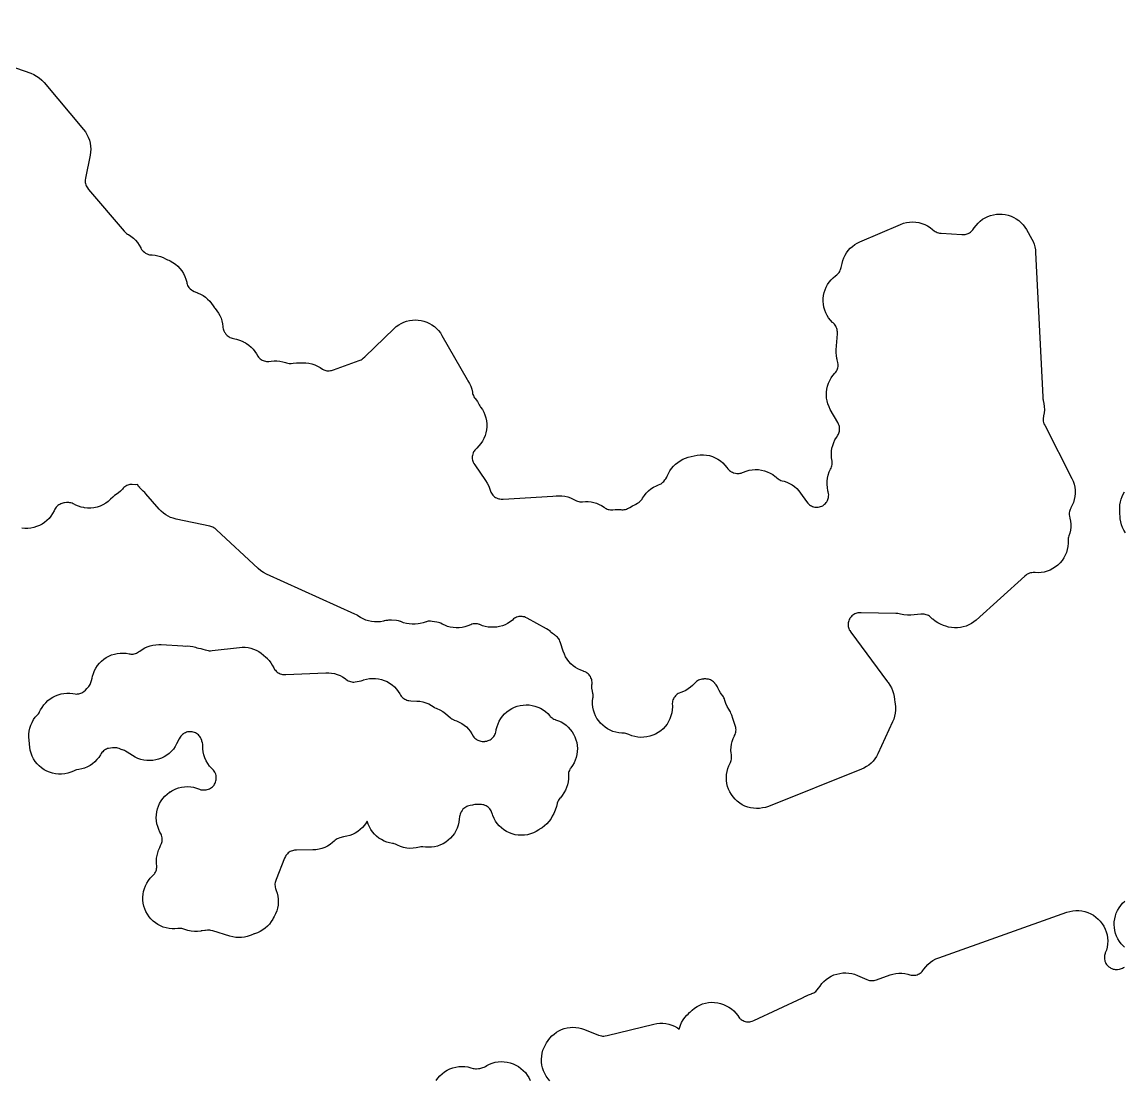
# Model space of a CAD drawing. Header units: metres. Extents: x 0 to 400, y 0 to 202.
# Drawn here: x 326.01 to 349.34, y 120.84 to 143.23 of the extents above; entities that cross this region are included whole.
import ezdxf

# ---------------------------------------------------------------- set-up
doc = ezdxf.new("R2010")
doc.units = ezdxf.units.M

msp = doc.modelspace()

# ---------------------------------------------------------------- linework, layer by layer
for points in [[(323.091, 143.2276), (326.196, 142.1436), (326.26, 142.1166), (326.321, 142.0836), (326.378, 142.0446), (326.431, 141.9996), (326.478, 141.9486), (327.314, 140.9536), (327.353, 140.9026), (327.387, 140.8476), (327.415, 140.7896), (327.437, 140.7296), (327.453, 140.6666), (327.463, 140.6036), (327.466, 140.5396), (327.463, 140.4746), (327.454, 140.4116), (327.358, 139.9246), (327.352, 139.8836), (327.351, 139.8586), (327.352, 139.8326), (327.356, 139.8086), (327.363, 139.7826), (327.371, 139.7596), (327.382, 139.7386), (327.395, 139.7166), (327.421, 139.6836), (328.178, 138.7986), (328.204, 138.7706), (328.223, 138.7546), (328.242, 138.7406), (328.263, 138.7286), (328.318, 138.6936), (328.369, 138.6536), (328.416, 138.6086), (328.458, 138.5596), (328.495, 138.5056), (328.526, 138.4486), (328.53, 138.4396), (328.544, 138.4166), (328.557, 138.3996), (328.576, 138.3786), (328.603, 138.3546), (328.623, 138.3386), (328.64, 138.3286), (328.662, 138.3186), (328.688, 138.3096), (328.712, 138.3036), (328.739, 138.2996), (328.769, 138.2976), (328.828, 138.2926), (328.886, 138.2816), (328.942, 138.2656), (328.998, 138.2436), (329.05, 138.2176), (329.065, 138.2096), (329.091, 138.1976), (329.121, 138.1846), (329.151, 138.1716), (329.208, 138.1396), (329.261, 138.1016), (329.311, 138.0586), (329.356, 138.0116), (329.396, 137.9596), (329.43, 137.9036), (329.459, 137.8446), (329.482, 137.7836), (329.498, 137.7206), (329.502, 137.7026), (329.509, 137.6776), (329.519, 137.6536), (329.531, 137.6326), (329.546, 137.6106), (329.56, 137.5916), (329.575, 137.5776), (329.598, 137.5596), (329.619, 137.5456), (329.654, 137.5266), (329.675, 137.5166), (329.73, 137.4936), (329.737, 137.4916), (329.743, 137.4886), (329.793, 137.4666), (329.846, 137.4366), (329.896, 137.4026), (329.942, 137.3636), (329.985, 137.3196), (330.023, 137.2726), (330.057, 137.2226), (330.07, 137.2016), (330.085, 137.1806), (330.101, 137.1626), (330.139, 137.1166), (330.172, 137.0666), (330.201, 137.0136), (330.225, 136.9586), (330.244, 136.9016), (330.257, 136.8426), (330.265, 136.7836), (330.266, 136.7636), (330.271, 136.7376), (330.278, 136.7126), (330.287, 136.6896), (330.299, 136.6656), (330.311, 136.6466), (330.329, 136.6236), (330.358, 136.5936), (330.377, 136.5766), (330.395, 136.5636), (330.413, 136.5536), (330.438, 136.5426), (330.464, 136.5336), (330.517, 136.5226), (330.553, 136.5156), (330.615, 136.4976), (330.674, 136.4726), (330.698, 136.4606), (330.708, 136.4556), (330.727, 136.4446), (330.731, 136.4426), (330.739, 136.4376), (330.741, 136.4366), (330.762, 136.4246), (330.813, 136.3886), (330.861, 136.3486), (330.904, 136.3036), (330.943, 136.2546), (330.977, 136.2026), (331.006, 136.1546), (331.019, 136.1356), (331.035, 136.1186), (331.053, 136.1026), (331.075, 136.0856), (331.095, 136.0726), (331.115, 136.0636), (331.14, 136.0546), (331.165, 136.0486), (331.189, 136.0446), (331.215, 136.0436), (331.239, 136.0446), (331.285, 136.0506), (331.348, 136.0566), (331.41, 136.0566), (331.472, 136.0506), (331.534, 136.0386), (331.593, 136.0206), (331.613, 136.0136), (331.64, 136.0066), (331.665, 136.0026), (331.687, 136.0016), (331.708, 136.0016), (331.754, 136.0086), (331.821, 136.0146), (331.888, 136.0146), (331.922, 136.0126), (331.958, 136.0136), (332.023, 136.0116), (332.087, 136.0046), (332.15, 135.9906), (332.211, 135.9706), (332.27, 135.9446), (332.326, 135.9126), (332.377, 135.8796), (332.402, 135.8666), (332.42, 135.8596), (332.443, 135.8536), (332.468, 135.8486), (332.491, 135.8466), (332.518, 135.8476), (332.541, 135.8496), (332.566, 135.8546), (332.606, 135.8666), (333.152, 136.0656), (333.191, 136.0816), (333.215, 136.0956), (333.238, 136.1116), (333.269, 136.1386), (333.89, 136.7406), (333.937, 136.7816), (333.987, 136.8176), (334.041, 136.8486), (334.097, 136.8746), (334.156, 136.8956), (334.216, 136.9106), (334.277, 136.9196), (334.339, 136.9226), (334.401, 136.9196), (334.463, 136.9106), (334.523, 136.8966), (334.582, 136.8766), (334.638, 136.8506), (334.692, 136.8196), (334.743, 136.7826), (334.79, 136.7426), (334.832, 136.6976), (334.87, 136.6486), (334.904, 136.5956), (335.436, 135.6626), (335.454, 135.6346), (335.486, 135.5786), (335.513, 135.5206), (335.533, 135.4586), (335.547, 135.3956), (335.553, 135.3646), (335.559, 135.3426), (335.568, 135.3206), (335.58, 135.2966), (335.593, 135.2766), (335.609, 135.2566), (335.654, 135.1936), (335.691, 135.1256), (335.693, 135.1226), (335.703, 135.1056), (335.723, 135.0786), (335.759, 135.0256), (335.789, 134.9696), (335.814, 134.9106), (335.833, 134.8506), (335.846, 134.7876), (335.852, 134.7246), (335.852, 134.6606), (335.846, 134.5976), (335.834, 134.5346), (335.816, 134.4736), (335.792, 134.4146), (335.762, 134.3586), (335.727, 134.3056), (335.687, 134.2566), (335.642, 134.2106), (335.62, 134.1906), (335.601, 134.1696), (335.584, 134.1466), (335.573, 134.1286), (335.563, 134.1076), (335.555, 134.0836), (335.548, 134.0546), (335.544, 134.0306), (335.544, 134.0096), (335.546, 133.9806), (335.549, 133.9566), (335.555, 133.9346), (335.565, 133.9096), (335.576, 133.8876), (335.598, 133.8526), (335.827, 133.5276), (335.864, 133.4686), (335.895, 133.4056), (335.918, 133.3396), (335.931, 133.2966), (335.94, 133.2746), (335.95, 133.2556), (335.966, 133.2316), (335.981, 133.2126), (335.998, 133.1966), (336.019, 133.1786), (336.036, 133.1676), (336.06, 133.1556), (336.084, 133.1456), (336.106, 133.1386), (336.132, 133.1336), (336.158, 133.1316), (336.2, 133.1316), (337.253, 133.1916), (337.319, 133.1986), (337.381, 133.2026), (337.443, 133.2006), (337.505, 133.1926), (337.566, 133.1776), (337.625, 133.1586), (337.682, 133.1326), (337.735, 133.1026), (337.736, 133.1016), (337.755, 133.0926), (337.776, 133.0846), (337.799, 133.0786), (337.825, 133.0746), (337.849, 133.0736), (337.881, 133.0746), (337.882, 133.0746), (337.942, 133.0796), (338.001, 133.0786), (338.061, 133.0716), (338.12, 133.0596), (338.177, 133.0416), (338.232, 133.0196), (338.285, 132.9916), (338.336, 132.9586), (338.359, 132.9416), (338.38, 132.9296), (338.401, 132.9206), (338.422, 132.9136), (338.447, 132.9076), (338.475, 132.9036), (338.495, 132.9036), (338.524, 132.9056), (338.57, 132.9106), (338.63, 132.9126), (338.69, 132.9086), (338.71, 132.9066), (338.738, 132.9056), (338.765, 132.9076), (338.788, 132.9126), (338.809, 132.9186), (338.835, 132.9286), (338.857, 132.9406), (338.881, 132.9556), (338.938, 132.9896), (338.999, 133.0186), (339.004, 133.0206), (339.009, 133.0226), (339.044, 133.0416), (339.074, 133.0606), (339.078, 133.0636), (339.086, 133.0706), (339.09, 133.0736), (339.093, 133.0766), (339.109, 133.0906), (339.124, 133.1076), (339.14, 133.1306), (339.152, 133.1516), (339.189, 133.2066), (339.231, 133.2576), (339.278, 133.3046), (339.329, 133.3456), (339.385, 133.3816), (339.443, 133.4126), (339.491, 133.4306), (339.521, 133.4446), (339.542, 133.4556), (339.56, 133.4686), (339.583, 133.4886), (339.599, 133.5046), (339.623, 133.5356), (339.641, 133.5626), (339.664, 133.5976), (339.674, 133.6176), (339.675, 133.6186), (339.699, 133.6756), (339.729, 133.7296), (339.764, 133.7796), (339.804, 133.8266), (339.848, 133.8706), (339.895, 133.9086), (339.946, 133.9436), (340.001, 133.9726), (340.057, 133.9966), (340.116, 134.0146), (340.246, 134.0486), (340.31, 134.0616), (340.374, 134.0686), (340.439, 134.0686), (340.503, 134.0626), (340.567, 134.0506), (340.629, 134.0316), (340.689, 134.0066), (340.746, 133.9756), (340.8, 133.9396), (340.849, 133.8976), (340.895, 133.8516), (340.935, 133.8006), (340.955, 133.7746), (340.972, 133.7546), (340.994, 133.7346), (341.01, 133.7216), (341.029, 133.7106), (341.055, 133.6976), (341.08, 133.6886), (341.119, 133.6786), (341.144, 133.6746), (341.168, 133.6736), (341.194, 133.6736), (341.218, 133.6776), (341.241, 133.6826), (341.266, 133.6916), (341.287, 133.7006), (341.347, 133.7246), (341.41, 133.7416), (341.474, 133.7526), (341.539, 133.7566), (341.604, 133.7546), (341.668, 133.7456), (341.731, 133.7306), (341.793, 133.7096), (341.852, 133.6816), (341.908, 133.6486), (341.96, 133.6106), (341.973, 133.5986), (341.974, 133.5976), (341.988, 133.5856), (342.02, 133.5606), (342.041, 133.5456), (342.057, 133.5376), (342.082, 133.5266), (342.106, 133.5196), (342.149, 133.5086), (342.208, 133.4886), (342.264, 133.4626), (342.318, 133.4316), (342.369, 133.3946), (342.416, 133.3536), (342.459, 133.3086), (342.497, 133.2596), (342.625, 133.0776), (342.652, 133.0436), (342.669, 133.0256), (342.687, 133.0096), (342.706, 132.9966), (342.728, 132.9846), (342.75, 132.9746), (342.773, 132.9666), (342.801, 132.9606), (342.827, 132.9576), (342.847, 132.9576), (342.873, 132.9596), (342.899, 132.9636), (342.922, 132.9706), (342.946, 132.9806), (342.966, 132.9906), (342.986, 133.0036), (343.007, 133.0206), (343.027, 133.0396), (343.04, 133.0556), (343.054, 133.0756), (343.067, 133.1006), (343.077, 133.1226), (343.084, 133.1446), (343.089, 133.1666), (343.091, 133.1926), (343.092, 133.2196), (343.089, 133.2456), (343.082, 133.2856), (343.076, 133.3076), (343.064, 133.3746), (343.058, 133.4416), (343.06, 133.5086), (343.068, 133.5756), (343.083, 133.6406), (343.105, 133.7046), (343.134, 133.7656), (343.144, 133.7846), (343.154, 133.8106), (343.162, 133.8356), (343.166, 133.8596), (343.169, 133.8846), (343.168, 133.9096), (343.165, 133.9406), (343.162, 133.9556), (343.153, 134.0176), (343.15, 134.0806), (343.153, 134.1436), (343.162, 134.2056), (343.178, 134.2666), (343.199, 134.3266), (343.225, 134.3836), (343.258, 134.4376), (343.287, 134.4806), (343.298, 134.5026), (343.308, 134.5246), (343.316, 134.5506), (343.32, 134.5716), (343.323, 134.5966), (343.323, 134.6226), (343.322, 134.6446), (343.318, 134.6656), (343.311, 134.6886), (343.301, 134.7146), (343.284, 134.7506), (343.127, 135.0296), (343.099, 135.0866), (343.076, 135.1456), (343.059, 135.2076), (343.049, 135.2696), (343.044, 135.3336), (343.046, 135.3966), (343.054, 135.4596), (343.068, 135.5216), (343.088, 135.5826), (343.114, 135.6406), (343.146, 135.6956), (343.183, 135.7476), (343.225, 135.7956), (343.228, 135.7996), (343.245, 135.8206), (343.259, 135.8416), (343.271, 135.8656), (343.28, 135.8866), (343.287, 135.9116), (343.292, 135.9386), (343.293, 135.9596), (343.292, 135.9836), (343.289, 136.0146), (343.288, 136.0196), (343.275, 136.0776), (343.273, 136.0866), (343.267, 136.1086), (343.257, 136.1686), (343.252, 136.2286), (343.253, 136.2896), (343.276, 136.6286), (343.277, 136.6686), (343.275, 136.6946), (343.271, 136.7186), (343.264, 136.7416), (343.253, 136.7676), (343.241, 136.7916), (343.228, 136.8106), (343.212, 136.8296), (343.184, 136.8586), (343.171, 136.8696), (343.129, 136.9156), (343.091, 136.9646), (343.058, 137.0176), (343.03, 137.0736), (343.008, 137.1316), (342.991, 137.1916), (342.98, 137.2536), (342.975, 137.3156), (342.976, 137.3776), (342.984, 137.4396), (342.997, 137.5006), (343.016, 137.5606), (343.04, 137.6176), (343.07, 137.6726), (343.105, 137.7236), (343.145, 137.7716), (343.189, 137.8156), (343.238, 137.8556), (343.264, 137.8746), (343.281, 137.8906), (343.298, 137.9096), (343.314, 137.9296), (343.326, 137.9506), (343.338, 137.9726), (343.345, 137.9936), (343.356, 138.0346), (343.375, 138.1186), (343.391, 138.1776), (343.412, 138.2356), (343.439, 138.2906), (343.471, 138.3436), (343.508, 138.3926), (343.55, 138.4386), (343.595, 138.4796), (343.644, 138.5166), (343.697, 138.5486), (343.752, 138.5756), (344.611, 138.9446), (344.673, 138.9676), (344.737, 138.9846), (344.803, 138.9946), (344.869, 138.9976), (344.935, 138.9936), (345.001, 138.9836), (345.065, 138.9666), (345.127, 138.9436), (345.186, 138.9136), (345.242, 138.8786), (345.294, 138.8376), (345.294, 138.8366), (345.328, 138.8086), (345.348, 138.7956), (345.369, 138.7846), (345.391, 138.7746), (345.417, 138.7666), (345.438, 138.7626), (345.476, 138.7586), (345.913, 138.7316), (345.957, 138.7306), (345.981, 138.7326), (346.004, 138.7376), (346.028, 138.7446), (346.049, 138.7526), (346.074, 138.7656), (346.094, 138.7796), (346.112, 138.7936), (346.131, 138.8126), (346.147, 138.8316), (346.175, 138.8746), (346.212, 138.9246), (346.254, 138.9716), (346.3, 139.0146), (346.351, 139.0526), (346.404, 139.0856), (346.461, 139.1126), (346.52, 139.1346), (346.581, 139.1506), (346.643, 139.1606), (346.706, 139.1646), (346.769, 139.1626), (346.832, 139.1536), (346.893, 139.1396), (346.953, 139.1196), (347.01, 139.0936), (347.065, 139.0616), (347.116, 139.0256), (347.164, 138.9846), (347.207, 138.9386), (347.246, 138.8886), (347.279, 138.8356), (347.392, 138.6356), (347.419, 138.5816), (347.441, 138.5256), (347.458, 138.4676), (347.47, 138.4076), (347.475, 138.3476), (347.624, 135.2936), (347.627, 135.2546), (347.632, 135.2296), (347.636, 135.2166), (347.65, 135.1526), (347.658, 135.0876), (347.66, 135.0216), (347.654, 134.9556), (347.643, 134.8916), (347.639, 134.8756), (347.634, 134.8456), (347.633, 134.8226), (347.633, 134.7996), (347.637, 134.7766), (347.643, 134.7486), (347.65, 134.7266), (347.666, 134.6936), (348.239, 133.5666), (348.266, 133.5076), (348.287, 133.4456), (348.301, 133.3816), (348.308, 133.3166), (348.31, 133.2516), (348.304, 133.1866), (348.292, 133.1226), (348.274, 133.0606), (348.25, 132.9996), (348.219, 132.9426), (348.219, 132.9406), (348.205, 132.9116), (348.197, 132.8906), (348.192, 132.8696), (348.187, 132.8416), (348.186, 132.8196), (348.187, 132.7946), (348.191, 132.7686), (348.201, 132.7246), (348.213, 132.6626), (348.218, 132.5996), (348.218, 132.5366), (348.211, 132.4746), (348.199, 132.4126), (348.18, 132.3526), (348.171, 132.3276), (348.166, 132.3056), (348.162, 132.2806), (348.161, 132.2606), (348.161, 132.2596), (348.162, 132.1946), (348.156, 132.1296), (348.143, 132.0656), (348.125, 132.0036), (348.1, 131.9426), (348.069, 131.8856), (348.033, 131.8306), (347.991, 131.7806), (347.944, 131.7356), (347.893, 131.6946), (347.839, 131.6586), (347.781, 131.6286), (347.72, 131.6056), (347.657, 131.5876), (347.593, 131.5766), (347.528, 131.5716), (347.462, 131.5736), (347.456, 131.5746), (347.42, 131.5746), (347.395, 131.5726), (347.368, 131.5676), (347.345, 131.5616), (347.319, 131.5506), (347.298, 131.5396), (347.279, 131.5276), (347.246, 131.5006), (346.214, 130.5706), (346.165, 130.5316), (346.113, 130.4966), (346.058, 130.4676), (346.001, 130.4436), (345.941, 130.4246), (345.88, 130.4126), (345.818, 130.4056), (345.755, 130.4046), (345.693, 130.4106), (345.631, 130.4216), (345.571, 130.4386), (345.521, 130.4556), (345.46, 130.4806), (345.401, 130.5116), (345.346, 130.5476), (345.295, 130.5896), (345.285, 130.5996), (345.242, 130.6386), (345.224, 130.6526), (345.206, 130.6636), (345.183, 130.6746), (345.158, 130.6836), (345.134, 130.6896), (345.111, 130.6936), (345.088, 130.6946), (345.046, 130.6936), (344.831, 130.6756), (344.759, 130.6736), (344.687, 130.6796), (344.616, 130.6946), (344.582, 130.7026), (344.555, 130.7076), (344.516, 130.7106), (343.779, 130.7266), (343.736, 130.7246), (343.709, 130.7216), (343.687, 130.7166), (343.665, 130.7096), (343.645, 130.7006), (343.623, 130.6886), (343.601, 130.6736), (343.583, 130.6576), (343.567, 130.6406), (343.55, 130.6206), (343.538, 130.6006), (343.527, 130.5806), (343.518, 130.5566), (343.511, 130.5336), (343.506, 130.5106), (343.504, 130.4836), (343.504, 130.4596), (343.506, 130.4366), (343.511, 130.4136), (343.518, 130.3896), (343.528, 130.3666), (343.537, 130.3486), (343.561, 130.3136), (344.337, 129.2606), (344.349, 129.2456), (344.387, 129.1926), (344.419, 129.1366), (344.445, 129.0776), (344.466, 129.0166), (344.48, 128.9526), (344.487, 128.8886), (344.491, 128.8346), (344.498, 128.7966), (344.505, 128.7316), (344.507, 128.6666), (344.501, 128.6016), (344.489, 128.5366), (344.471, 128.4736), (344.446, 128.4136), (344.131, 127.7396), (344.103, 127.6856), (344.069, 127.6336), (344.031, 127.5866), (343.989, 127.5426), (343.942, 127.5026), (343.892, 127.4676), (343.839, 127.4366), (343.784, 127.4116), (341.815, 126.6276), (341.755, 126.6066), (341.693, 126.5926), (341.63, 126.5836), (341.566, 126.5816), (341.503, 126.5856), (341.44, 126.5956), (341.379, 126.6116), (341.319, 126.6346), (341.262, 126.6626), (341.208, 126.6956), (341.157, 126.7346), (341.111, 126.7776), (341.069, 126.8256), (341.032, 126.8766), (341, 126.9316), (340.973, 126.9896), (340.952, 127.0496), (340.938, 127.1116), (340.929, 127.1746), (340.927, 127.2376), (340.931, 127.3016), (340.941, 127.3646), (340.957, 127.4256), (340.98, 127.4856), (341.007, 127.5426), (341.016, 127.5566), (341.022, 127.5736), (341.03, 127.5996), (341.035, 127.6246), (341.037, 127.6496), (341.037, 127.6716), (341.032, 127.7146), (341.031, 127.7236), (341.026, 127.7526), (341.023, 127.8156), (341.026, 127.8796), (341.035, 127.9426), (341.051, 128.0036), (341.072, 128.0636), (341.087, 128.0946), (341.099, 128.1216), (341.1, 128.1236), (341.112, 128.1496), (341.121, 128.1736), (341.126, 128.1956), (341.129, 128.2216), (341.13, 128.2466), (341.129, 128.2726), (341.124, 128.2976), (341.114, 128.3366), (341.063, 128.4896), (341.038, 128.5556), (341.028, 128.5826), (341.027, 128.5856), (341.023, 128.5976), (341.023, 128.5996), (341.012, 128.6256), (341, 128.6476), (340.978, 128.6816), (340.943, 128.7406), (340.914, 128.8036), (340.892, 128.8686), (340.883, 128.9036), (340.875, 128.9226), (340.864, 128.9446), (340.85, 128.9656), (340.837, 128.9816), (340.802, 129.0306), (340.771, 129.0816), (340.745, 129.1366), (340.736, 129.1576), (340.725, 129.1776), (340.712, 129.1966), (340.684, 129.2296), (340.68, 129.2346), (340.652, 129.2626), (340.633, 129.2776), (340.611, 129.2916), (340.59, 129.3026), (340.567, 129.3116), (340.544, 129.3176), (340.515, 129.3226), (340.49, 129.3246), (340.45, 129.3236), (340.443, 129.3226), (340.406, 129.3186), (340.382, 129.3126), (340.355, 129.3036), (340.337, 129.2956), (340.317, 129.2846), (340.295, 129.2686), (340.275, 129.2516), (340.259, 129.2356), (340.252, 129.2276), (340.237, 129.2116), (340.211, 129.1856), (340.167, 129.1466), (340.119, 129.1126), (340.069, 129.0826), (340.016, 129.0576), (339.96, 129.0376), (339.959, 129.0366), (339.928, 129.0246), (339.905, 129.0126), (339.883, 128.9986), (339.865, 128.9836), (339.848, 128.9666), (339.832, 128.9466), (339.816, 128.9236), (339.805, 128.9026), (339.795, 128.8796), (339.788, 128.8556), (339.784, 128.8316), (339.781, 128.8066), (339.782, 128.7486), (339.782, 128.7416), (339.782, 128.7356), (339.779, 128.6706), (339.769, 128.6066), (339.753, 128.5436), (339.731, 128.4826), (339.703, 128.4246), (339.669, 128.3696), (339.629, 128.3176), (339.585, 128.2706), (339.536, 128.2276), (339.484, 128.1896), (339.427, 128.1576), (339.368, 128.1316), (339.307, 128.1106), (339.243, 128.0966), (339.179, 128.0896), (339.114, 128.0876), (339.049, 128.0936), (338.986, 128.1046), (338.923, 128.1226), (338.863, 128.1466), (338.842, 128.1566), (338.817, 128.1656), (338.794, 128.1706), (338.766, 128.1746), (338.71, 128.1776), (338.646, 128.1836), (338.584, 128.1956), (338.524, 128.2136), (338.465, 128.2376), (338.409, 128.2676), (338.356, 128.3026), (338.307, 128.3426), (338.262, 128.3876), (338.222, 128.4356), (338.186, 128.4886), (338.156, 128.5446), (338.131, 128.6026), (338.112, 128.6626), (338.1, 128.7256), (338.093, 128.7886), (338.093, 128.8516), (338.098, 128.9146), (338.102, 128.9416), (338.103, 128.9666), (338.102, 128.9926), (338.098, 129.0186), (338.088, 129.0626), (338.08, 129.1296), (338.079, 129.1966), (338.081, 129.2206), (338.082, 129.2526), (338.08, 129.2806), (338.075, 129.3046), (338.069, 129.3246), (338.059, 129.3486), (338.047, 129.3736), (338.035, 129.3906), (338.019, 129.4106), (338, 129.4306), (337.98, 129.4466), (337.961, 129.4596), (337.937, 129.4716), (337.911, 129.4826), (337.899, 129.4866), (337.841, 129.5076), (337.784, 129.5346), (337.731, 129.5666), (337.681, 129.6046), (337.634, 129.6456), (337.592, 129.6926), (337.555, 129.7426), (337.522, 129.7956), (337.495, 129.8516), (337.473, 129.9106), (337.416, 130.0896), (337.403, 130.1256), (337.392, 130.1486), (337.378, 130.1716), (337.365, 130.1886), (337.349, 130.2066), (337.331, 130.2226), (337.305, 130.2416), (337.293, 130.2486), (337.285, 130.2556), (337.246, 130.2846), (337.218, 130.3106), (337.202, 130.3246), (337.201, 130.3256), (337.173, 130.3506), (337.152, 130.3666), (337.119, 130.3876), (336.707, 130.6106), (336.672, 130.6276), (336.65, 130.6356), (336.626, 130.6416), (336.603, 130.6456), (336.58, 130.6466), (336.552, 130.6456), (336.53, 130.6436), (336.508, 130.6386), (336.483, 130.6296), (336.459, 130.6186), (336.442, 130.6086), (336.421, 130.5946), (336.394, 130.5706), (336.345, 130.5336), (336.294, 130.5006), (336.239, 130.4726), (336.182, 130.4506), (336.123, 130.4336), (336.063, 130.4216), (336.002, 130.4166), (335.94, 130.4166), (335.879, 130.4226), (335.819, 130.4336), (335.76, 130.4516), (335.704, 130.4746), (335.698, 130.4766), (335.68, 130.4826), (335.655, 130.4886), (335.629, 130.4926), (335.606, 130.4926), (335.583, 130.4916), (335.562, 130.4886), (335.533, 130.4806), (335.512, 130.4726), (335.506, 130.4696), (335.448, 130.4456), (335.389, 130.4266), (335.328, 130.4136), (335.266, 130.4056), (335.204, 130.4046), (335.141, 130.4096), (335.08, 130.4206), (335.02, 130.4366), (334.962, 130.4596), (334.906, 130.4866), (334.878, 130.5026), (334.857, 130.5116), (334.832, 130.5196), (334.792, 130.5276), (334.699, 130.5416), (334.662, 130.5456), (334.635, 130.5456), (334.609, 130.5436), (334.59, 130.5396), (334.575, 130.5356), (334.569, 130.5336), (334.509, 130.5136), (334.441, 130.4986), (334.399, 130.4916), (334.336, 130.4846), (334.274, 130.4826), (334.211, 130.4876), (334.15, 130.4986), (334.089, 130.5146), (334.031, 130.5376), (334.027, 130.5396), (334.006, 130.5466), (333.981, 130.5516), (333.942, 130.5576), (333.835, 130.5666), (333.794, 130.5676), (333.77, 130.5666), (333.75, 130.5636), (333.733, 130.5606), (333.716, 130.5576), (333.68, 130.5506), (333.672, 130.5496), (333.663, 130.5476), (333.601, 130.5356), (333.538, 130.5306), (333.475, 130.5316), (333.412, 130.5396), (333.35, 130.5526), (333.29, 130.5716), (333.232, 130.5966), (333.177, 130.6266), (333.125, 130.6626), (333.12, 130.6666), (333.096, 130.6816), (333.062, 130.6986), (331.189, 131.5436), (331.126, 131.5766), (331.068, 131.6146), (331.014, 131.6596), (330.133, 132.4776), (330.098, 132.5066), (330.073, 132.5236), (330.052, 132.5346), (330.028, 132.5436), (329.985, 132.5556), (329.273, 132.7076), (329.215, 132.7236), (329.159, 132.7436), (329.105, 132.7696), (329.054, 132.7996), (329.005, 132.8346), (328.96, 132.8736), (328.919, 132.9176), (328.635, 133.2446), (328.61, 133.2726), (328.578, 133.2996), (328.542, 133.3326), (328.509, 133.3686), (328.503, 133.3756), (328.488, 133.3926), (328.455, 133.4376), (328.409, 133.4356), (328.347, 133.4386), (328.324, 133.4386), (328.298, 133.4366), (328.272, 133.4316), (328.252, 133.4256), (328.229, 133.4166), (328.207, 133.4046), (328.187, 133.3916), (328.167, 133.3756), (328.151, 133.3606), (328.136, 133.3426), (328.096, 133.2996), (328.052, 133.2606), (328.005, 133.2256), (327.973, 133.2046), (327.94, 133.1776), (327.935, 133.1736), (327.887, 133.1266), (327.837, 133.0826), (327.783, 133.0436), (327.725, 133.0096), (327.664, 132.9826), (327.6, 132.9626), (327.534, 132.9486), (327.468, 132.9416), (327.401, 132.9416), (327.334, 132.9486), (327.321, 132.9506), (327.263, 132.9616), (327.206, 132.9786), (327.151, 133.0006), (327.099, 133.0276), (327.096, 133.0296), (327.07, 133.0416), (327.047, 133.0496), (327.027, 133.0536), (327.001, 133.0576), (326.978, 133.0586), (326.95, 133.0576), (326.909, 133.0516), (326.897, 133.0486), (326.856, 133.0386), (326.832, 133.0296), (326.81, 133.0196), (326.788, 133.0066), (326.772, 132.9946), (326.75, 132.9746), (326.733, 132.9566), (326.72, 132.9396), (326.708, 132.9196), (326.69, 132.8816), (326.66, 132.8246), (326.625, 132.7716), (326.584, 132.7226), (326.539, 132.6776), (326.49, 132.6366), (326.437, 132.6016), (326.38, 132.5716), (326.321, 132.5476), (326.26, 132.5286), (326.198, 132.5166), (326.134, 132.5106), (326.07, 132.5106), (326.007, 132.5166)], [(349.374, 132.4146), (349.341, 132.4696), (349.313, 132.5276), (349.291, 132.5886), (349.275, 132.6516), (349.265, 132.7156), (349.263, 132.7646), (349.262, 132.7646), (349.26, 132.8216), (349.259, 132.8326), (349.254, 132.8926), (349.254, 132.9526), (349.26, 133.0126), (349.271, 133.0716), (349.287, 133.1286), (349.309, 133.1846), (349.33, 133.2316), (349.358, 133.2866)], [(349.356, 123.6436), (349.325, 123.6726), (349.284, 123.7196), (349.247, 123.7696), (349.215, 123.8226), (349.188, 123.8796), (349.167, 123.9376), (349.151, 123.9986), (349.142, 124.0606), (349.138, 124.1226), (349.14, 124.1846), (349.149, 124.2466), (349.163, 124.3076), (349.183, 124.3666), (349.209, 124.4226), (349.24, 124.4776), (349.276, 124.5276), (349.317, 124.5756), (349.362, 124.6186)], [(337.191, 120.8156), (337.149, 120.8636), (337.112, 120.9156), (337.081, 120.9706), (337.055, 121.0286), (337.035, 121.0896), (337.021, 121.1516), (337.013, 121.2146), (337.011, 121.2786), (337.016, 121.3416), (337.026, 121.4046), (337.043, 121.4656), (337.066, 121.5246), (337.095, 121.5816), (337.117, 121.6206), (337.15, 121.6736), (337.187, 121.7226), (337.23, 121.7676), (337.276, 121.8086), (337.326, 121.8446), (337.38, 121.8766), (337.436, 121.9026), (337.494, 121.9226), (337.554, 121.9376), (337.615, 121.9476), (337.677, 121.9506), (337.739, 121.9476), (337.8, 121.9396), (337.861, 121.9256), (337.919, 121.9056), (338.216, 121.7876), (338.255, 121.7746), (338.279, 121.7696), (338.305, 121.7666), (338.331, 121.7656), (338.36, 121.7686), (338.402, 121.7766), (339.389, 122.0206), (339.453, 122.0326), (339.517, 122.0386), (339.582, 122.0386), (339.647, 122.0316), (339.71, 122.0186), (339.772, 121.9986), (339.831, 121.9726), (339.888, 121.9416), (339.926, 121.9146), (339.931, 121.9346), (339.952, 121.9946), (339.979, 122.0526), (340.011, 122.1076), (340.049, 122.1586), (340.091, 122.2066), (340.115, 122.2286), (340.147, 122.2616), (340.154, 122.2706), (340.159, 122.2746), (340.2, 122.3156), (340.25, 122.3566), (340.305, 122.3916), (340.362, 122.4216), (340.422, 122.4446), (340.485, 122.4626), (340.548, 122.4746), (340.613, 122.4796), (340.677, 122.4776), (340.742, 122.4696), (340.805, 122.4556), (340.866, 122.4356), (340.925, 122.4086), (340.981, 122.3766), (341.034, 122.3386), (341.083, 122.2966), (341.127, 122.2486), (341.166, 122.1976), (341.187, 122.1666), (341.203, 122.1476), (341.221, 122.1306), (341.229, 122.1236), (341.237, 122.1166), (341.257, 122.1036), (341.278, 122.0926), (341.303, 122.0826), (341.327, 122.0756), (341.353, 122.0696), (341.376, 122.0676), (341.4, 122.0676), (341.423, 122.0696), (341.445, 122.0746), (341.469, 122.0816), (341.507, 122.0966), (342.538, 122.5756), (342.601, 122.6096), (342.606, 122.6126), (342.665, 122.6396), (342.726, 122.6616), (342.733, 122.6636), (342.757, 122.6726), (342.778, 122.6836), (342.796, 122.6956), (342.817, 122.7116), (342.848, 122.7416), (342.851, 122.7456), (342.878, 122.7776), (342.91, 122.8236), (342.948, 122.8746), (342.992, 122.9206), (343.04, 122.9626), (343.091, 122.9996), (343.147, 123.0316), (343.204, 123.0586), (343.265, 123.0786), (343.327, 123.0926), (343.39, 123.1016), (343.454, 123.1036), (343.517, 123.0996), (343.58, 123.0886), (343.641, 123.0726), (343.701, 123.0496), (343.9, 122.9636), (343.935, 122.9506), (343.957, 122.9446), (343.982, 122.9396), (344, 122.9386), (344.023, 122.9386), (344.052, 122.9416), (344.073, 122.9456), (344.108, 122.9566), (344.393, 123.0586), (344.454, 123.0766), (344.517, 123.0886), (344.58, 123.0946), (344.644, 123.0946), (344.708, 123.0886), (344.77, 123.0756), (344.812, 123.0626), (344.842, 123.0546), (344.863, 123.0526), (344.888, 123.0516), (344.913, 123.0526), (344.939, 123.0576), (344.965, 123.0646), (344.989, 123.0736), (345.01, 123.0846), (345.03, 123.0966), (345.05, 123.1126), (345.071, 123.1326), (345.086, 123.1506), (345.105, 123.1786), (345.147, 123.2326), (345.193, 123.2816), (345.245, 123.3266), (345.301, 123.3646), (345.361, 123.3976), (345.424, 123.4236), (348.136, 124.3846), (348.198, 124.4026), (348.262, 124.4156), (348.326, 124.4206), (348.391, 124.4206), (348.456, 124.4136), (348.519, 124.3996), (348.581, 124.3796), (348.641, 124.3536), (348.697, 124.3216), (348.75, 124.2846), (348.8, 124.2426), (348.844, 124.1946), (348.884, 124.1436), (348.918, 124.0886), (348.947, 124.0306), (348.97, 123.9696), (348.986, 123.9066), (348.996, 123.8426), (349, 123.7776), (348.997, 123.7126), (348.988, 123.6486), (348.972, 123.5856), (348.95, 123.5246), (348.947, 123.5156), (348.939, 123.4906), (348.934, 123.4686), (348.932, 123.4456), (348.931, 123.4176), (348.933, 123.3906), (348.937, 123.3676), (348.943, 123.3476), (348.952, 123.3256), (348.963, 123.3036), (348.977, 123.2826), (348.993, 123.2616), (349.009, 123.2446), (349.027, 123.2286), (349.049, 123.2136), (349.069, 123.2016), (349.089, 123.1936), (349.115, 123.1846), (349.138, 123.1786), (349.16, 123.1766), (349.185, 123.1756), (349.208, 123.1766), (349.25, 123.1836), (349.253, 123.1846), (349.292, 123.1946), (349.316, 123.2036), (349.336, 123.2136), (349.354, 123.2246)], [(334.781, 120.8246), (334.818, 120.8776), (334.861, 120.9256), (334.908, 120.9696), (334.96, 121.0096), (335.014, 121.0436), (335.073, 121.0716), (335.133, 121.0936), (335.196, 121.1106), (335.26, 121.1196), (335.324, 121.1236), (335.389, 121.1206), (335.453, 121.1116), (335.515, 121.0956), (335.563, 121.0816), (335.588, 121.0766), (335.615, 121.0736), (335.638, 121.0736), (335.679, 121.0776), (335.706, 121.0816), (335.747, 121.0906), (335.771, 121.0976), (335.795, 121.1076), (335.825, 121.1236), (335.852, 121.1406), (335.909, 121.1696), (335.969, 121.1926), (336.031, 121.2096), (336.095, 121.2196), (336.159, 121.2246), (336.223, 121.2226), (336.287, 121.2146), (336.35, 121.1996), (336.411, 121.1786), (336.469, 121.1516), (336.525, 121.1196), (336.577, 121.0816), (336.625, 121.0386), (336.669, 120.9916), (336.707, 120.9406), (336.741, 120.8856), (336.769, 120.8276)]]:
    msp.add_lwpolyline(points)
msp.add_lwpolyline([(327.441, 129.1866), (327.454, 129.2096), (327.464, 129.2296), (327.478, 129.2666), (327.486, 129.2936), (327.497, 129.3376), (327.506, 129.3826), (327.525, 129.4426), (327.549, 129.5006), (327.578, 129.5556), (327.612, 129.6076), (327.652, 129.6566), (327.696, 129.7016), (327.744, 129.7416), (327.796, 129.7766), (327.851, 129.8066), (327.908, 129.8316), (327.968, 129.8506), (328.029, 129.8636), (328.092, 129.8716), (328.154, 129.8726), (328.217, 129.8676), (328.279, 129.8566), (328.291, 129.8536), (328.318, 129.8506), (328.345, 129.8496), (328.367, 129.8506), (328.389, 129.8546), (328.415, 129.8616), (328.439, 129.8706), (328.46, 129.8816), (328.48, 129.8946), (328.505, 129.9136), (328.555, 129.9496), (328.609, 129.9806), (328.665, 130.0056), (328.723, 130.0266), (328.783, 130.0406), (328.844, 130.0496), (328.906, 130.0526), (328.913, 130.0526), (328.955, 130.0516), (329.416, 130.0216), (329.469, 130.0206), (329.512, 130.0216), (329.571, 130.0176), (329.629, 130.0086), (329.687, 129.9946), (329.714, 129.9856), (329.747, 129.9766), (329.795, 129.9676), (329.843, 129.9576), (329.89, 129.9436), (329.928, 129.9306), (329.95, 129.9256), (329.975, 129.9226), (330.001, 129.9216), (330.04, 129.9236), (330.615, 129.9926), (330.676, 129.9966), (330.737, 129.9946), (330.798, 129.9876), (330.858, 129.9746), (330.916, 129.9566), (330.973, 129.9316), (331.027, 129.9026), (331.078, 129.8686), (331.125, 129.8296), (331.176, 129.7836), (331.2, 129.7606), (331.201, 129.7596), (331.242, 129.7146), (331.279, 129.6656), (331.311, 129.6136), (331.341, 129.5586), (331.361, 129.5266), (331.376, 129.5076), (331.396, 129.4866), (331.416, 129.4696), (331.435, 129.4566), (331.456, 129.4446), (331.479, 129.4346), (331.504, 129.4266), (331.527, 129.4216), (331.552, 129.4196), (331.596, 129.4186), (332.442, 129.4546), (332.505, 129.4546), (332.567, 129.4486), (332.628, 129.4366), (332.687, 129.4176), (332.745, 129.3946), (332.8, 129.3656), (332.852, 129.3306), (332.865, 129.3206), (332.898, 129.2976), (332.921, 129.2846), (332.945, 129.2736), (332.967, 129.2666), (332.992, 129.2606), (333.019, 129.2576), (333.039, 129.2576), (333.066, 129.2596), (333.11, 129.2676), (333.19, 129.2856), (333.234, 129.2986), (333.245, 129.3026), (333.307, 129.3196), (333.369, 129.3306), (333.433, 129.3356), (333.496, 129.3336), (333.559, 129.3266), (333.622, 129.3126), (333.682, 129.2926), (333.74, 129.2666), (333.796, 129.2346), (333.848, 129.1986), (333.896, 129.1566), (333.94, 129.1106), (333.979, 129.0606), (334.013, 129.0066), (334.027, 128.9816), (334.042, 128.9606), (334.059, 128.9406), (334.076, 128.9246), (334.094, 128.9096), (334.114, 128.8966), (334.136, 128.8856), (334.16, 128.8756), (334.182, 128.8696), (334.204, 128.8646), (334.244, 128.8616), (334.374, 128.8556), (334.438, 128.8506), (334.502, 128.8376), (334.564, 128.8186), (334.625, 128.7946), (334.682, 128.7636), (334.736, 128.7266), (334.737, 128.7256), (334.756, 128.7146), (334.78, 128.7026), (334.795, 128.6976), (334.86, 128.6696), (334.922, 128.6356), (334.98, 128.5936), (335.032, 128.5466), (335.034, 128.5446), (335.074, 128.5056), (335.092, 128.4906), (335.113, 128.4766), (335.138, 128.4636), (335.154, 128.4566), (335.164, 128.4536), (335.213, 128.4366), (335.269, 128.4126), (335.322, 128.3826), (335.373, 128.3476), (335.42, 128.3076), (335.463, 128.2636), (335.501, 128.2166), (335.535, 128.1646), (335.567, 128.1126), (335.582, 128.0916), (335.6, 128.0726), (335.618, 128.0566), (335.636, 128.0426), (335.66, 128.0296), (335.683, 128.0186), (335.705, 128.0116), (335.729, 128.0056), (335.757, 128.0026), (335.783, 128.0016), (335.813, 128.0036), (335.816, 128.0046), (335.822, 128.0046), (335.855, 128.0106), (335.881, 128.0186), (335.903, 128.0266), (335.926, 128.0386), (335.947, 128.0526), (335.963, 128.0656), (335.982, 128.0836), (336.002, 128.1076), (336.013, 128.1246), (336.025, 128.1456), (336.036, 128.1716), (336.043, 128.1966), (336.052, 128.2416), (336.054, 128.2546), (336.07, 128.3156), (336.091, 128.3756), (336.118, 128.4326), (336.15, 128.4876), (336.188, 128.5386), (336.23, 128.5856), (336.277, 128.6276), (336.328, 128.6656), (336.382, 128.6986), (336.439, 128.7256), (336.499, 128.7476), (336.56, 128.7636), (336.623, 128.7726), (336.686, 128.7766), (336.749, 128.7736), (336.812, 128.7646), (336.873, 128.7506), (336.933, 128.7296), (336.991, 128.7026), (337.045, 128.6706), (337.096, 128.6336), (337.144, 128.5916), (337.187, 128.5446), (337.198, 128.5316), (337.215, 128.5146), (337.235, 128.4986), (337.253, 128.4866), (337.273, 128.4756), (337.298, 128.4656), (337.311, 128.4616), (337.37, 128.4406), (337.427, 128.4136), (337.481, 128.3816), (337.531, 128.3446), (337.578, 128.3026), (337.621, 128.2566), (337.659, 128.2066), (337.692, 128.1526), (337.719, 128.0956), (337.741, 128.0366), (337.757, 127.9766), (337.767, 127.9136), (337.771, 127.8516), (337.769, 127.7886), (337.761, 127.7256), (337.746, 127.6646), (337.726, 127.6056), (337.701, 127.5476), (337.669, 127.4936), (337.633, 127.4416), (337.625, 127.4316), (337.614, 127.4136), (337.601, 127.3886), (337.591, 127.3636), (337.586, 127.3436), (337.582, 127.3186), (337.58, 127.2926), (337.581, 127.2706), (337.58, 127.2076), (337.573, 127.1456), (337.56, 127.0836), (337.541, 127.0236), (337.516, 126.9666), (337.486, 126.9106), (337.451, 126.8586), (337.411, 126.8106), (337.399, 126.7986), (337.385, 126.7786), (337.371, 126.7566), (337.358, 126.7296), (337.344, 126.6916), (337.344, 126.6896), (337.327, 126.6216), (337.304, 126.5476), (337.272, 126.4776), (337.24, 126.4166), (337.206, 126.3596), (337.168, 126.3076), (337.123, 126.2586), (337.075, 126.2146), (337.022, 126.1756), (336.971, 126.1426), (336.953, 126.1286), (336.897, 126.0946), (336.839, 126.0656), (336.777, 126.0436), (336.714, 126.0276), (336.65, 126.0176), (336.585, 126.0146), (336.52, 126.0176), (336.455, 126.0276), (336.392, 126.0446), (336.331, 126.0666), (336.272, 126.0956), (336.217, 126.1296), (336.165, 126.1696), (336.118, 126.2146), (336.075, 126.2636), (336.038, 126.3166), (336.006, 126.3736), (335.98, 126.4336), (335.972, 126.4596), (335.968, 126.4706), (335.953, 126.5126), (335.942, 126.5356), (335.93, 126.5556), (335.915, 126.5746), (335.897, 126.5946), (335.879, 126.6106), (335.858, 126.6266), (335.839, 126.6376), (335.815, 126.6486), (335.793, 126.6566), (335.768, 126.6626), (335.742, 126.6666), (335.704, 126.6676), (335.643, 126.6666), (335.603, 126.6646), (335.569, 126.6586), (335.551, 126.6546), (335.5, 126.6466), (335.498, 126.6466), (335.472, 126.6406), (335.447, 126.6326), (335.428, 126.6246), (335.408, 126.6136), (335.385, 126.5976), (335.365, 126.5806), (335.349, 126.5646), (335.331, 126.5426), (335.33, 126.5406), (335.31, 126.5096), (335.297, 126.4846), (335.287, 126.4586), (335.28, 126.4356), (335.275, 126.4106), (335.271, 126.3556), (335.262, 126.2916), (335.248, 126.2286), (335.227, 126.1676), (335.199, 126.1086), (335.167, 126.0526), (335.129, 126.0006), (335.085, 125.9526), (335.038, 125.9086), (334.986, 125.8706), (334.93, 125.8366), (334.872, 125.8096), (334.811, 125.7876), (334.748, 125.7726), (334.684, 125.7636), (334.619, 125.7606), (334.554, 125.7646), (334.5, 125.7706), (334.474, 125.7706), (334.453, 125.7696), (334.431, 125.7656), (334.425, 125.7636), (334.359, 125.7486), (334.292, 125.7406), (334.224, 125.7386), (334.157, 125.7446), (334.091, 125.7576), (334.026, 125.7776), (333.964, 125.8036), (333.921, 125.8246), (333.895, 125.8346), (333.877, 125.8386), (333.857, 125.8416), (333.796, 125.8536), (333.735, 125.8706), (333.677, 125.8936), (333.621, 125.9226), (333.568, 125.9566), (333.519, 125.9956), (333.474, 126.0396), (333.433, 126.0876), (333.397, 126.1386), (333.366, 126.1936), (333.341, 126.2516), (333.321, 126.3106), (333.32, 126.3166), (333.298, 126.2786), (333.261, 126.2266), (333.219, 126.1796), (333.172, 126.1356), (333.122, 126.0966), (333.068, 126.0626), (333.011, 126.0346), (332.952, 126.0126), (332.89, 125.9956), (332.818, 125.9796), (332.744, 125.9596), (332.706, 125.9486), (332.686, 125.9396), (332.664, 125.9276), (332.644, 125.9136), (332.62, 125.8936), (332.586, 125.8616), (332.535, 125.8216), (332.48, 125.7876), (332.423, 125.7586), (332.362, 125.7356), (332.3, 125.7186), (332.236, 125.7086), (332.171, 125.7046), (331.824, 125.7006), (331.784, 125.6986), (331.763, 125.6956), (331.737, 125.6876), (331.712, 125.6786), (331.691, 125.6686), (331.67, 125.6556), (331.65, 125.6406), (331.633, 125.6256), (331.617, 125.6066), (331.6, 125.5846), (331.588, 125.5636), (331.572, 125.5286), (331.391, 125.0786), (331.377, 125.0376), (331.371, 125.0136), (331.368, 124.9906), (331.367, 124.9666), (331.369, 124.9396), (331.373, 124.9136), (331.379, 124.8916), (331.395, 124.8476), (331.415, 124.7876), (331.428, 124.7256), (331.435, 124.6626), (331.437, 124.5996), (331.432, 124.5366), (331.421, 124.4746), (331.404, 124.4136), (331.381, 124.3546), (331.352, 124.2986), (331.33, 124.2596), (331.321, 124.2416), (331.288, 124.1876), (331.249, 124.1366), (331.206, 124.0906), (331.159, 124.0486), (331.108, 124.0116), (331.053, 123.9796), (330.996, 123.9526), (330.936, 123.9316), (330.929, 123.9296), (330.904, 123.9196), (330.898, 123.9166), (330.841, 123.8916), (330.782, 123.8726), (330.722, 123.8586), (330.66, 123.8506), (330.598, 123.8486), (330.537, 123.8526), (330.475, 123.8626), (330.415, 123.8776), (330.051, 123.9916), (330.012, 124.0016), (329.987, 124.0056), (329.964, 124.0066), (329.938, 124.0056), (329.895, 123.9996), (329.884, 123.9976), (329.826, 123.9906), (329.802, 123.9896), (329.798, 123.9886), (329.73, 123.9806), (329.661, 123.9786), (329.592, 123.9856), (329.524, 123.9986), (329.458, 124.0196), (329.416, 124.0346), (329.395, 124.0396), (329.367, 124.0446), (329.341, 124.0456), (329.32, 124.0446), (329.313, 124.0436), (329.25, 124.0376), (329.188, 124.0376), (329.125, 124.0436), (329.063, 124.0556), (329.003, 124.0726), (328.944, 124.0966), (328.889, 124.1256), (328.836, 124.1606), (328.787, 124.1996), (328.742, 124.2436), (328.701, 124.2926), (328.666, 124.3446), (328.635, 124.3996), (328.61, 124.4566), (328.591, 124.5166), (328.578, 124.5786), (328.57, 124.6406), (328.569, 124.7036), (328.574, 124.7666), (328.585, 124.8286), (328.602, 124.8896), (328.625, 124.9486), (328.653, 125.0046), (328.687, 125.0576), (328.726, 125.1076), (328.769, 125.1526), (328.795, 125.1776), (328.814, 125.1986), (328.826, 125.2166), (328.838, 125.2376), (328.849, 125.2616), (328.856, 125.2836), (328.862, 125.3086), (328.865, 125.3356), (328.865, 125.3596), (328.861, 125.4156), (328.859, 125.4666), (328.859, 125.4676), (328.862, 125.5276), (328.87, 125.5866), (328.884, 125.6456), (328.903, 125.7026), (328.927, 125.7576), (328.947, 125.7976), (328.966, 125.8396), (328.974, 125.8636), (328.978, 125.8846), (328.981, 125.9116), (328.982, 125.9386), (328.98, 125.9626), (328.974, 125.9876), (328.966, 126.0146), (328.957, 126.0366), (328.933, 126.0806), (328.906, 126.1376), (328.884, 126.1976), (328.868, 126.2586), (328.858, 126.3206), (328.854, 126.3846), (328.856, 126.4476), (328.865, 126.5106), (328.88, 126.5716), (328.9, 126.6316), (328.926, 126.6896), (328.958, 126.7436), (328.995, 126.7956), (329.037, 126.8426), (329.083, 126.8866), (329.134, 126.9246), (329.145, 126.9316), (329.153, 126.9376), (329.187, 126.9576), (329.196, 126.9626), (329.209, 126.9706), (329.267, 126.9976), (329.328, 127.0186), (329.39, 127.0336), (329.454, 127.0426), (329.518, 127.0456), (329.583, 127.0416), (329.646, 127.0316), (329.709, 127.0146), (329.769, 126.9926), (329.782, 126.9866), (329.801, 126.9806), (329.824, 126.9766), (329.852, 126.9736), (329.877, 126.9736), (329.908, 126.9766), (329.935, 126.9826), (329.96, 126.9906), (329.982, 126.9996), (330.004, 127.0116), (330.026, 127.0256), (330.045, 127.0416), (330.063, 127.0596), (330.077, 127.0766), (330.09, 127.0966), (330.102, 127.1196), (330.111, 127.1416), (330.119, 127.1666), (330.123, 127.1896), (330.126, 127.2146), (330.126, 127.2396), (330.124, 127.2636), (330.12, 127.2836), (330.112, 127.3096), (330.102, 127.3346), (330.092, 127.3536), (330.077, 127.3756), (330.063, 127.3936), (330.028, 127.4286), (329.983, 127.4786), (329.943, 127.5326), (329.91, 127.5896), (329.882, 127.6516), (329.861, 127.7146), (329.847, 127.7796), (329.839, 127.8466), (329.839, 127.9136), (329.839, 127.9236), (329.837, 127.9436), (329.833, 127.9686), (329.822, 128.0086), (329.816, 128.0246), (329.803, 128.0596), (329.791, 128.0816), (329.777, 128.1036), (329.763, 128.1216), (329.745, 128.1396), (329.726, 128.1556), (329.705, 128.1706), (329.685, 128.1816), (329.664, 128.1906), (329.639, 128.1986), (329.613, 128.2046), (329.589, 128.2076), (329.568, 128.2076), (329.543, 128.2056), (329.516, 128.2016), (329.495, 128.1956), (329.471, 128.1866), (329.448, 128.1746), (329.43, 128.1636), (329.411, 128.1486), (329.391, 128.1296), (329.375, 128.1106), (329.362, 128.0936), (329.341, 128.0556), (329.286, 127.9486), (329.254, 127.8926), (329.216, 127.8406), (329.174, 127.7926), (329.127, 127.7486), (329.077, 127.7096), (329.022, 127.6766), (328.965, 127.6486), (328.905, 127.6256), (328.843, 127.6096), (328.78, 127.5996), (328.716, 127.5956), (328.652, 127.5986), (328.588, 127.6066), (328.526, 127.6216), (328.466, 127.6426), (328.408, 127.6696), (328.353, 127.7026), (328.238, 127.7776), (328.204, 127.7976), (328.184, 127.8076), (328.136, 127.8236), (328.13, 127.8256), (328.113, 127.8306), (328.068, 127.8486), (328.067, 127.8486), (328.039, 127.8586), (328.016, 127.8636), (327.992, 127.8676), (327.97, 127.8676), (327.93, 127.8646), (327.884, 127.8596), (327.846, 127.8546), (327.824, 127.8486), (327.798, 127.8386), (327.778, 127.8286), (327.758, 127.8166), (327.74, 127.8036), (327.72, 127.7846), (327.702, 127.7646), (327.689, 127.7476), (327.672, 127.7176), (327.637, 127.6646), (327.598, 127.6156), (327.553, 127.5706), (327.505, 127.5296), (327.452, 127.4936), (327.397, 127.4626), (327.338, 127.4376), (327.278, 127.4186), (327.216, 127.4056), (327.162, 127.3976), (327.142, 127.3916), (327.119, 127.3826), (327.101, 127.3746), (327.042, 127.3486), (326.98, 127.3296), (326.916, 127.3166), (326.851, 127.3096), (326.787, 127.3096), (326.722, 127.3156), (326.658, 127.3286), (326.596, 127.3476), (326.536, 127.3726), (326.479, 127.4036), (326.426, 127.4406), (326.376, 127.4816), (326.33, 127.5286), (326.29, 127.5796), (326.255, 127.6336), (326.226, 127.6916), (326.202, 127.7526), (326.185, 127.8146), (326.174, 127.8796), (326.169, 127.9436), (326.169, 127.9686), (326.164, 128.0106), (326.162, 128.0276), (326.156, 128.0926), (326.157, 128.1576), (326.165, 128.2216), (326.178, 128.2846), (326.198, 128.3466), (326.224, 128.4056), (326.256, 128.4626), (326.293, 128.5156), (326.336, 128.5646), (326.358, 128.5876), (326.372, 128.6056), (326.385, 128.6266), (326.406, 128.6676), (326.437, 128.7226), (326.473, 128.7736), (326.515, 128.8216), (326.56, 128.8646), (326.609, 128.9036), (326.662, 128.9376), (326.718, 128.9656), (326.777, 128.9886), (326.837, 129.0056), (326.899, 129.0166), (326.961, 129.0226), (327.024, 129.0216), (327.087, 129.0146), (327.139, 129.0056), (327.163, 129.0046), (327.188, 129.0056), (327.212, 129.0086), (327.234, 129.0136), (327.258, 129.0216), (327.279, 129.0306), (327.301, 129.0436), (327.323, 129.0596), (327.353, 129.0846), (327.354, 129.0866), (327.387, 129.1216), (327.409, 129.1476), (327.424, 129.1636), (327.441, 129.1866)], close=True)

doc.saveas('drawing.dxf')
